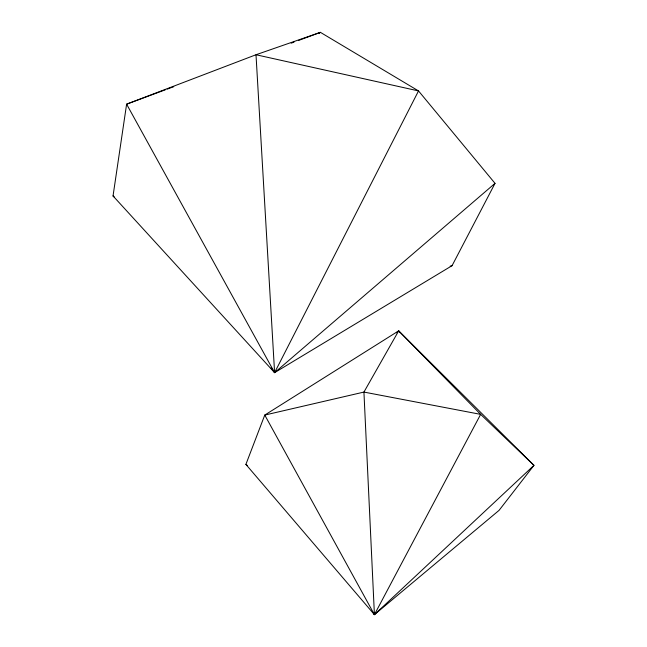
<?xml version="1.0" encoding="UTF-8"?>
<svg xmlns="http://www.w3.org/2000/svg" width="647" height="647" viewBox="0 0 647 647"><rect width="100%" height="100%" fill="white"/><g stroke="black" fill="none" stroke-linecap="round" stroke-linejoin="round"><path stroke-width="0.97" d="M113.039 195.952L126.61 104.167L256.002 54.744L320.411 32.35L418.52 90.928L495.028 183.352L452.075 265.658L274.603 372.648L113.039 195.952L114.527 197.23M375.114 612.758L374.419 614.65L245.892 464.392L264.769 415.067L398.673 330.852L533.961 465.347L499.072 510.346L374.419 614.65L372.785 612.102M271.109 367.844L274.603 372.648L418.52 90.928L256.002 54.744L274.603 372.648L495.028 183.352M396.393 332.841L398.673 330.852L480.64 414.363L533.961 465.347L374.419 614.65L264.769 415.067L363.929 392.074L480.64 414.363L374.419 614.65L363.929 392.074L398.673 330.852L399.66 332.615M318.842 33.595L320.411 32.35L298.736 40.381M149.36 95.74L126.61 104.167L274.603 372.648M150.306 95.384L165.309 89.828M167.185 89.132L173.744 86.698M291.19 43.179L294.021 42.128M450.166 266.176L452.075 265.658M245.892 464.392L247.51 465.573"/></g></svg>
